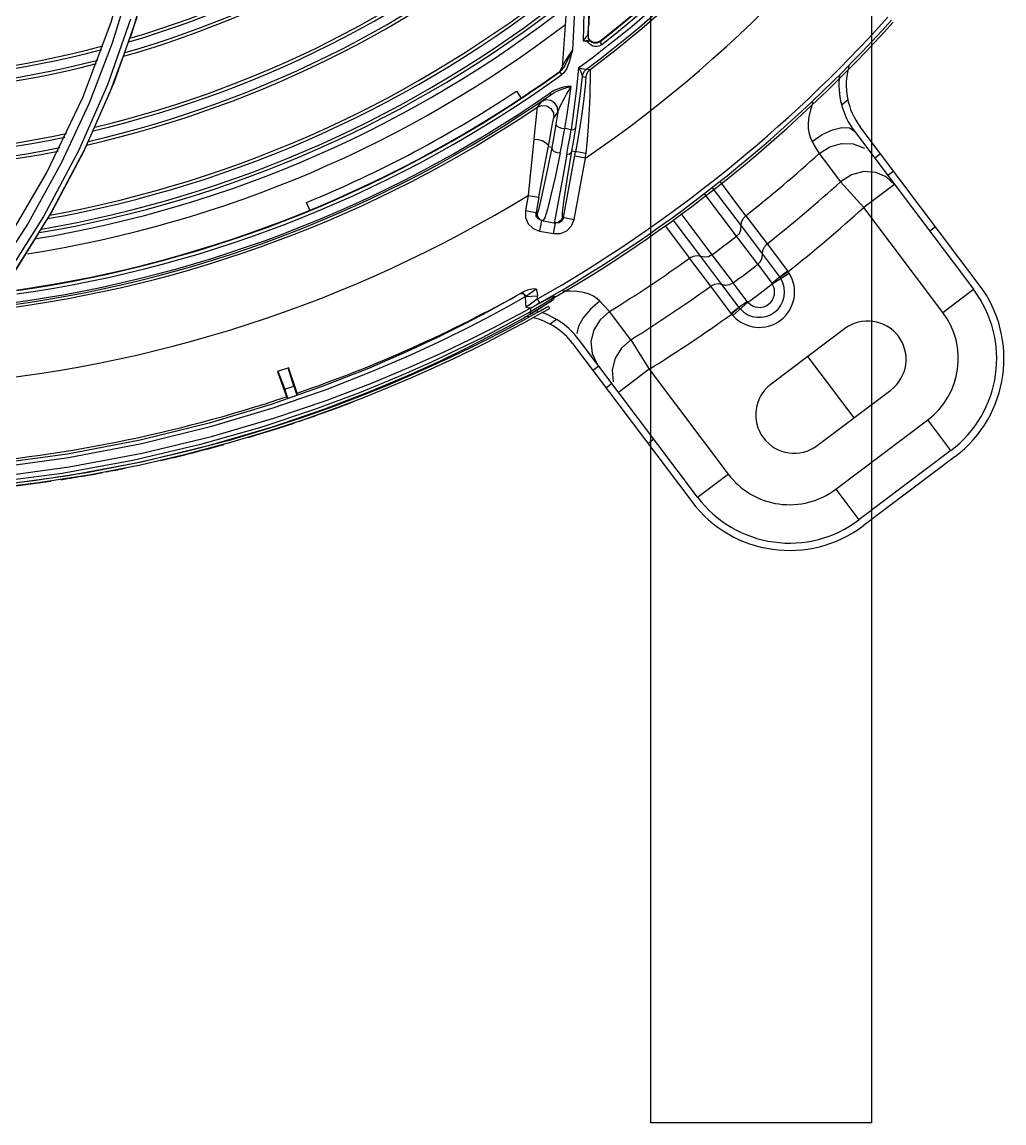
# Model space of a CAD drawing. Header units: metres. Extents: x -367 to 374, y -238 to 224.
# Drawn here: x 348.6785 to 348.8064, y 176.4945 to 176.6379 of the extents above; entities that cross this region are included whole.
import ezdxf
from ezdxf.enums import TextEntityAlignment as Align

# ---------------------------------------------------------------- set-up
doc = ezdxf.new("R2010")
doc.units = ezdxf.units.M
for name, color, linetype in [('ELE-ALIMENTADORES', 160, 'Continuous'), ('LA_BAU_BASES GERAIS_R00$0$ARQ-XREF-ATT', 8, 'Continuous'), ('LA_BAU_BASES GERAIS_R00$0$BASE', 253, 'Continuous'), ('LA_BAU_BASES GERAIS_R00$0$dutos', 31, 'Continuous')]:
    doc.layers.add(name, color=color, linetype=linetype)
doc.styles.add('LA_BAU_BASES GERAIS_R00$0$R60-125-RS', font='romans.shx', dxfattribs={"height": 0.19})
doc.styles.add('LA_BAU_BASES GERAIS_R00$0$R80-100-RS', font='romans.shx', dxfattribs={"height": 0.203})

# ---------------------------------------------------------------- blocks, each defined once
blk = doc.blocks.new('LA_BAU_BASES GERAIS_R00$0$A$C2E3D5B4E')
at = {"layer": 'LA_BAU_BASES GERAIS_R00$0$dutos', "color": 251}
for p, q in [((-17.98959167692874, -1.455469513867399), (-17.98959167692874, -0.8957732504447335)), ((-17.96084462448061, -0.8957732504447335), (-17.96084462448061, -1.455469513867399)), ((-17.99813144097743, -1.298634008033048), (-17.99840772769119, -1.314577610986078)), ((-17.99752338096698, -1.298369340973466), (-17.99778422834618, -1.313882641503994)), ((-18.05990574709313, -1.312137651901764), (-18.0570785676033, -1.301814976273988)), ((-17.99752299050465, -1.306679596555739), (-17.99768671840354, -1.312476510081694)), ((-18.00049264379811, -1.308510131752598), (-18.00116951890868, -1.318020154176963)), ((-18.05656090705395, -1.311513461313268), (-18.05956446749246, -1.32005543656868)), ((-18.06358368333269, -1.3219548071649), (-18.05990574709313, -1.312137651901764)), ((-18.05735225460626, -1.311766177628385), (-18.06037053527143, -1.320316881576389)), ((-18.05719751971446, -1.313508132950744), (-18.05746194152141, -1.314227746160384)), ((-17.99829540766041, -1.314423068538588), (-17.9984041418752, -1.314580334718073)), ((-17.99770860753199, -1.314230019059949), (-17.99776466530147, -1.313879516480654)), ((-18.05973982741477, -1.314857425106027), (-18.06274960592816, -1.322677575837758)), ((-17.99980974528034, -1.315734105730542), (-18.00011515722679, -1.316864024046652)), ((-17.9978273581637, -1.31469857795372), (-17.99779050451139, -1.314759376284826)), ((-17.99624393244892, -1.314615840985141), (-17.99664027747667, -1.314799180255875)), ((-17.99624978703514, -1.314691261142514), (-17.99624399467712, -1.314615888465767)), ((-17.99624977463202, -1.314691254108027), (-17.99597021161617, -1.315047975967161)), ((-17.99597400272808, -1.31504520335892), (-17.99616390900212, -1.315172998818696)), ((-18.00153915784676, -1.318655593733354), (-18.00135738997585, -1.318481640070502)), ((-18.00153182573399, -1.31858843578101), (-18.00153915784676, -1.318655593733354)), ((-18.00117910390873, -1.318961589682829), (-18.00144388139609, -1.318593826432959)), ((-18.00127942941333, -1.318451320282009), (-18.00144313099986, -1.318593285322265)), ((-18.00135738997585, -1.318481640070502), (-18.00123088675559, -1.318264181176062)), ((-18.00123088675559, -1.318264181176062), (-18.00116951171765, -1.318020083418276)), ((-18.00122364993069, -1.318196799756322), (-18.00117869801886, -1.318017776777367)), ((-18.00094833735238, -1.318754901394357), (-18.00118152835046, -1.318960232073721)), ((-18.00114368699678, -1.317928609030957), (-18.00116960138541, -1.318020170015814)), ((-18.00074075049463, -1.318481889474413), (-18.00094833735238, -1.318754901394357)), ((-17.99797429030707, -1.318240381011663), (-17.9979703533138, -1.31823909251051)), ((-17.997537413901, -1.318328664400894), (-17.99797034713765, -1.318239100940616)), ((-18.05956446749246, -1.32005543656868), (-18.06331675165438, -1.32862065711987)), ((-17.99852245533907, -1.319204320559663), (-17.99842945438388, -1.318833789791086)), ((-17.99852208719415, -1.319201899239204), (-17.99808771701487, -1.319290211505802)), ((-17.99809748848679, -1.319629654700009), (-17.99812677838895, -1.320006070863826)), ((-17.99799332466137, -1.318919777402414), (-17.99808771701487, -1.319290211505802)), ((-18.00709661011354, -1.321102939896434), (-18.00649442502288, -1.322017613206015)), ((-18.00344092551506, -1.322166949328391), (-18.00262544988868, -1.32158695896004)), ((-18.00276500507346, -1.321389360110686), (-18.00262698117922, -1.321588022858293)), ((-18.06829214470315, -1.331794063513087), (-18.06358368333269, -1.3219548071649)), ((-18.00388009528172, -1.32249156698316), (-18.00439572476887, -1.3232098600526)), ((-17.96476931278551, -1.322890951281522), (-17.9639436703186, -1.322268785057247)), ((-18.00223116994857, -1.324585131993615), (-18.00170822639575, -1.323855264456768)), ((-17.99961461054716, -1.323469131259742), (-17.99999449628137, -1.326144475063018)), ((-18.00277373669178, -1.327360490281251), (-18.00248916027908, -1.325844919059534)), ((-17.99999449628137, -1.326144475063018), (-18.000804025653, -1.325981200912054)), ((-17.94682314400575, -1.34634138316386), (-17.9623361865506, -1.325754880385546)), ((-17.96309489332009, -1.326326592038811), (-17.94758184361831, -1.346913104314524)), ((-18.06331675165438, -1.32862065711987), (-18.06784022791794, -1.337157322838436)), ((-18.00251780975225, -1.328463485594227), (-18.00296898329464, -1.328381041741238)), ((-18.00096212545373, -1.337571525454393), (-17.9994020300345, -1.329032826395803)), ((-17.9994020300345, -1.329032826395803), (-17.99987645590579, -1.328946133596389)), ((-17.99958516840229, -1.337823261371057), (-17.99812954047786, -1.329857345461448)), ((-17.99812954047786, -1.329857345461448), (-17.99950651906136, -1.329605727379828)), ((-17.99812954047786, -1.329857345461448), (-17.99806804765774, -1.329222081260639)), ((-17.96767240598433, -1.329240713846218), (-17.96489834426256, -1.332906220975644)), ((-17.95968900164075, -1.329267813413651), (-17.96044770124479, -1.329839534573409)), ((-17.95796792480053, -1.331551759522597), (-17.95872662440456, -1.332123480682355)), ((-18.07329210107116, -1.340364278217464), (-18.06829214470315, -1.331794063513087)), ((-17.97722477842876, -1.337338075435753), (-17.98053925425495, -1.33291530906007)), ((-17.96489835119348, -1.332906213890226), (-17.96186237316215, -1.336270357014826)), ((-17.95786920790704, -1.333261291180122), (-17.95896333318672, -1.332254561334764)), ((-17.97843541980785, -1.340008579555331), (-17.98257502608408, -1.334548391098167)), ((-17.98156109615934, -1.33373502354533), (-17.97782042023289, -1.338670896485553)), ((-17.95786921734361, -1.333261298282821), (-17.96186237315874, -1.336270357019828)), ((-18.03402860918482, -1.336629159395841), (-18.03444852969267, -1.335617763868129)), ((-18.0055752522253, -1.334684647964139), (-18.00593669566445, -1.3366626150966)), ((-18.005575253502, -1.334684639891009), (-18.00419827662188, -1.334936252233717)), ((-18.00419827707753, -1.334936254732554), (-18.00455969888083, -1.336914133585822)), ((-18.06869087280847, -1.337436868390057), (-18.07403468768689, -1.345898931588806)), ((-18.06784022791794, -1.337157322838436), (-18.07315204827694, -1.345608681278179)), ((-18.06761601682012, -1.336768733732868), (-18.06791277743366, -1.337248142880242)), ((-18.00593667480211, -1.336662515990326), (-18.0043802347235, -1.336946927434099)), ((-18.00452196980632, -1.337378298452393), (-18.00455969891993, -1.336914133579)), ((-18.00425701356824, -1.337761665208461), (-18.00452196980632, -1.337378298452393)), ((-17.98568804002571, -1.337045629284773), (-17.98165290269083, -1.342433127336051)), ((-17.97722474834745, -1.337338052120401), (-17.97446782490226, -1.340996225163224)), ((-17.95157499942491, -1.349922163060626), (-17.96186237316215, -1.336270357014826)), ((-18.07071922440412, -1.338307982133017), (-18.07571439012509, -1.346036717169852)), ((-18.00383558824387, -1.337961349372279), (-18.00425701356824, -1.337761665208461)), ((-18.00383558823364, -1.337961349373643), (-18.00408724464353, -1.339338537710489)), ((-18.00383558824387, -1.337961349372279), (-18.00200979432304, -1.338294980387843)), ((-18.00343173753947, -1.337619588199857), (-18.0036563290306, -1.337993677077691)), ((-18.00226145074134, -1.339672168723325), (-18.00200979433157, -1.338294980386479)), ((-18.00209624707202, -1.337859912146712), (-18.00217547519344, -1.338264705186418)), ((-18.00171933407751, -1.338229830029093), (-18.00217547519344, -1.338264705186418)), ((-18.00154498297888, -1.33825723954277), (-18.00200979432304, -1.338294980387843)), ((-18.00112849555478, -1.337541124309325), (-17.99958514686853, -1.337823143526009)), ((-17.98773984891989, -1.338655720581471), (-17.98455369704311, -1.342860810142781)), ((-17.98310821637369, -1.342655643646765), (-17.98670214065328, -1.337859133773406)), ((-17.97782020308114, -1.33867115288848), (-17.97506408713843, -1.342328642261862)), ((-17.95251754155845, -1.338784662379283), (-17.95327624116419, -1.339356383538586)), ((-18.06931203551449, -1.339508608358472), (-18.07236446031879, -1.344439722207142)), ((-18.00408713405398, -1.339338557918552), (-18.00226156263307, -1.339672148275611)), ((-17.97567941132991, -1.343666485540041), (-17.97843537438234, -1.340008916830072)), ((-17.97446780152404, -1.340996204642749), (-17.97179835167219, -1.34452338404725)), ((-17.98179713514344, -1.346519254662496), (-17.98455368694181, -1.342860799062407)), ((-17.98035198097762, -1.346313354608526), (-17.98310806325208, -1.342655909879056)), ((-17.98165272774304, -1.342433364748274), (-17.97889653025004, -1.346090680208988)), ((-17.97506401472901, -1.34232892015433), (-17.97283065656575, -1.345311247126745)), ((-17.97567941159514, -1.343666486269456), (-17.9738525998423, -1.346113218903781)), ((-17.97279661139328, -1.345358337822461), (-17.97173335897742, -1.344611034514571)), ((-17.97173335759703, -1.344611037678249), (-17.97179835167219, -1.34452338404725)), ((-17.9737871758565, -1.34621291122329), (-17.97158688859236, -1.344831367712402)), ((-18.00658731418503, -1.347477754799627), (-18.00626546254614, -1.347291253163519)), ((-18.00626546254614, -1.347291253163519), (-18.00612652181621, -1.34721115570045)), ((-17.97914249279415, -1.35005749731971), (-17.98179716897835, -1.346519278866879)), ((-17.97810073617813, -1.349282483551804), (-17.98035173179642, -1.346313505974365)), ((-17.97704794508365, -1.348521083891853), (-17.97889635933632, -1.346090630217248)), ((-17.95157499942491, -1.349922163060626), (-17.94758184361149, -1.346913104323164)), ((-18.00595050800086, -1.347894051994615), (-18.00786406613702, -1.348970292700585)), ((-18.00604416262456, -1.347686208683342), (-18.00595050800086, -1.347894051994615)), ((-18.00595053383392, -1.34789396926152), (-18.0058931128317, -1.34785271231857)), ((-18.00595053383392, -1.34789396926152), (-18.0058794110389, -1.349248339159828)), ((-18.0058931128317, -1.34785271231857), (-18.00437738369794, -1.347773091058741)), ((-18.00494517860977, -1.348600030865498), (-18.00546744143185, -1.348966829661265)), ((-18.00344107649983, -1.348765750207974), (-18.00527305160574, -1.349852655610164)), ((-18.00502868632361, -1.349239825223492), (-18.00335018445287, -1.348354682102752)), ((-18.00435620271583, -1.348176434088316), (-18.00494517860977, -1.348600030865498)), ((-18.00435632612675, -1.348176360920831), (-18.004377384196, -1.347773081572711)), ((-18.00406000850865, -1.348698123340171), (-18.00435626035062, -1.348176336197582)), ((-18.00264555178285, -1.348488016290673), (-18.00364944269961, -1.349157823125267)), ((-18.00242078944768, -1.348097170668268), (-18.00344107649983, -1.348765750207974)), ((-18.00335018445287, -1.348354682102752), (-18.00239285343184, -1.347871431599913)), ((-18.00302564237631, -1.348741471564324), (-18.00272734977864, -1.348544828768979)), ((-18.00272734977864, -1.348544828768979), (-18.00230377716707, -1.348246555838784)), ((-18.00213790326438, -1.347900995651059), (-18.00242078944768, -1.348097170668268)), ((-18.00239285343184, -1.347871431599913), (-18.00214392717658, -1.347786285914651)), ((-18.00230284701536, -1.348245884498908), (-18.00217975211172, -1.348100986770248)), ((-18.00217975211172, -1.348100986770248), (-18.00213796260596, -1.347900991623817)), ((-18.00214259698646, -1.347811614489899), (-18.00213681335276, -1.34792175046249)), ((-17.99571434210225, -1.349019335254241), (-17.99622987055557, -1.348472993431358)), ((-17.97697008919988, -1.348611515111941), (-17.97890453581078, -1.350345828471006)), ((-18.00773369527633, -1.350690075681257), (-18.00582406065428, -1.34966488105664)), ((-18.00527304864261, -1.349852711992014), (-18.00695586858001, -1.350781270237974)), ((-18.00546744143185, -1.348966829661265), (-18.0058794110389, -1.349248339159828)), ((-18.00563631483385, -1.350352957254643), (-18.00587289717407, -1.350487202639385)), ((-18.00540206013284, -1.350218605314865), (-18.00563631483385, -1.350352957254643)), ((-18.00364944269961, -1.349157823125267), (-18.00540218393814, -1.35021838700203)), ((-18.00532515524083, -1.350172083249333), (-18.00391995015207, -1.349328945982222)), ((-18.00452499102653, -1.350038835598014), (-18.00530700299805, -1.350472540746239)), ((-18.00529772974744, -1.34938271722848), (-18.00502868632361, -1.349239825223492)), ((-18.00529772974744, -1.34938271722848), (-18.00527305160574, -1.349852655610164)), ((-18.00515098703579, -1.350058282982161), (-18.00386645622882, -1.349295759490076)), ((-18.00471759228731, -1.349067928307875), (-18.00502684440744, -1.349239317040144)), ((-18.00408271266701, -1.349425328218956), (-18.00484879778571, -1.349879513214717)), ((-18.00386645622882, -1.349295759490076), (-18.00372677428254, -1.34920367725789)), ((-18.00294722242199, -1.349152958834281), (-18.00318180670183, -1.349284092910864)), ((-18.00294722242199, -1.349152958834281), (-18.0027980800628, -1.349413257670847)), ((-18.00285533759904, -1.349444546369511), (-18.0027980800628, -1.349413257670847)), ((-17.99497040235508, -1.349811160248635), (-17.99571434210225, -1.349019335254241)), ((-17.99221145188005, -1.353488123969498), (-17.99497039864229, -1.349811146184663)), ((-17.97914249279415, -1.35005749731971), (-17.97907612276174, -1.350144206399989)), ((-18.0080807835991, -1.351703115604494), (-18.0061048686872, -1.350617477187086)), ((-18.00530700299805, -1.350472540746239), (-18.00630952799429, -1.351021706370545)), ((-18.00613536646006, -1.351268476838584), (-18.00513762165758, -1.350721717253407)), ((-18.00587289717407, -1.350487202639385), (-18.00611667619569, -1.350624467122259)), ((-18.00187431296035, -1.35085157444172), (-18.00269995542567, -1.351473740667359)), ((-17.96437012828369, -1.352051211176956), (-17.97395370223933, -1.359272952145773)), ((-17.99979198734536, -1.353979852329928), (-17.98427894555186, -1.374566354111437)), ((-17.98352024594271, -1.373994632955316), (-17.99903329564108, -1.353408120686424)), ((-17.99221145716353, -1.353488115491643), (-17.98981446329867, -1.357333767689568)), ((-17.96314379778698, -1.363648393291612), (-17.96916191526145, -1.355662081661364)), ((-18.03819342445388, -1.357596035133781), (-18.03682471577963, -1.357124577998718)), ((-18.03610131200219, -1.359519538866778), (-18.03682471580851, -1.357124577905495)), ((-18.03565584317494, -1.360437677443031), (-18.03679996263088, -1.357116051678247)), ((-17.99638610357772, -1.356921063205561), (-17.99714480318175, -1.357492784364865)), ((-17.98981446386142, -1.35733376817933), (-17.99380761967484, -1.360342826916337)), ((-17.98981446386483, -1.357333768172509), (-17.97952709012759, -1.370985574217855)), ((-18.03821817760263, -1.357604561454707), (-18.03707605884028, -1.360920298432291)), ((-18.03819342445388, -1.357596035133781), (-18.03728847994648, -1.359928463578115)), ((-18.03728847994648, -1.359928463578115), (-18.03610131200219, -1.359519538866778)), ((-18.03688064053836, -1.361112480735471), (-18.03728847994648, -1.359928463578115)), ((-18.03610131200219, -1.359519538866778), (-18.03569178823489, -1.360708474769297)), ((-17.99466502673749, -1.359205009314508), (-17.99542372634153, -1.359776730473811)), ((-17.96793558476475, -1.36725926377602), (-17.95835201080911, -1.360037522807204)), ((-18.03688064053836, -1.361112480735471), (-18.03707605884028, -1.360920298432291)), ((-18.03569178823489, -1.360708474769297), (-18.03565584317494, -1.360437677443031)), ((-18.02729065469191, -1.360796533805285), (-18.03099921682758, -1.362204008635388)), ((-18.03099921682758, -1.362204008635388), (-18.03506745357208, -1.363644561618173)), ((-18.03487178557214, -1.363894767434147), (-18.0308069328139, -1.362452951909006)), ((-18.03506745357208, -1.363644561618173), (-18.03954373929105, -1.365107609427184)), ((-18.03933637465957, -1.365357035349177), (-18.03487178557214, -1.363894767434147)), ((-18.03738167016672, -1.364772482259639), (-18.03677170361493, -1.364570634978634)), ((-17.96552266102606, -1.372953768373634), (-17.95354319358069, -1.363926592163523)), ((-17.95053413484504, -1.367919747978874), (-17.95354319358069, -1.363926592163523)), ((-18.03954373929105, -1.365107609427184), (-18.04451339363686, -1.366585861991268)), ((-18.04428834373971, -1.366833999088783), (-18.03933637465957, -1.365357035349177)), ((-18.03765498259884, -1.364850442710292), (-18.03738443558075, -1.364763769980698)), ((-18.04451339363686, -1.366585861991268), (-18.05006207113786, -1.368059238771082)), ((-18.04982390760733, -1.368309018695697), (-18.04428834373971, -1.366833999088783)), ((-17.9892146434953, -1.366437912170738), (-17.98997334310104, -1.367009633330497)), ((-18.05006207113786, -1.368059238771082), (-18.05622640122112, -1.369482300960669)), ((-18.0560906585597, -1.369760108771686), (-18.04982390760733, -1.368309018695697)), ((-17.95053413484845, -1.367919747980238), (-17.9625136022803, -1.376946924182164)), ((-17.94996241368392, -1.368678447582795), (-17.96194188479114, -1.377705626553677)), ((-18.05622640122112, -1.369482300960669), (-18.06283801674681, -1.370764264429624)), ((-18.06281808997892, -1.371065332937349), (-18.0560906585597, -1.369760108771686)), ((-18.06969531368406, -1.371832198497657), (-18.07666926547552, -1.372649733899095)), ((-18.06283801674681, -1.370764264429624), (-18.06969531368406, -1.371832198497657)), ((-18.06966727570955, -1.3721311515298), (-18.06281808997892, -1.371065332937349)), ((-17.98352024594271, -1.373994632955316), (-17.9795270901293, -1.370985574217855)), ((-18.07661688356211, -1.372946034442691), (-18.06966727570955, -1.3721311515298)), ((-17.96552266102606, -1.372953768373634), (-17.96251360228882, -1.376946924188985)), ((-17.96084462448061, -1.455469513867399), (-17.98959167692874, -1.455469513867399))]:
    blk.add_line(p, q, dxfattribs=at)
for points in [[(-18.00887404238301, -1.256817154717453), (-18.00599803225532, -1.264108914347332), (-18.00358340344474, -1.271812070155363), (-18.00167163507581, -1.27990556839876), (-18.00030225592184, -1.288357659886685), (-17.99951015204363, -1.297148484727757), (-17.99933156878581, -1.30627635720856), (-17.99980974528034, -1.315734105730542)], [(-18.05556678584969, -1.299386187402604), (-18.05735298168884, -1.307082704075299), (-18.05973982741477, -1.314857425106027)], [(-18.05451520801148, -1.303825725580907), (-18.05494788916326, -1.305801299303027), (-18.05719751971446, -1.313508132950744)], [(-17.9977810702087, -1.313845451654458), (-17.99774883243595, -1.313399540258786), (-17.9977173287582, -1.312943094349691), (-17.99768669517823, -1.312476511263128)], [(-17.99840397490391, -1.314580359757372), (-17.99822416069969, -1.31454741668739), (-17.99805800065292, -1.31452209897833), (-17.9979030963741, -1.314506767566115), (-17.99776870766698, -1.31446555801557), (-17.99767669068513, -1.314447834414921), (-17.9976289966304, -1.314476922888559)], [(-17.99778422834618, -1.313882641503994), (-17.99778533035328, -1.313857795423417), (-17.99779733536661, -1.313844103315375), (-17.9978263822959, -1.313852890003261), (-17.99787632945208, -1.313892697207564), (-17.99794107957337, -1.313959662518926), (-17.99801498925001, -1.314047206955991), (-17.99809928456614, -1.314154865134412), (-17.99819366446548, -1.314281141001345), (-17.99829540766041, -1.314423068538588)], [(-17.9976289966304, -1.314476922888559), (-17.99762120200114, -1.314560916390462), (-17.99767735191176, -1.314662441149892), (-17.9977867442866, -1.314762120299463)], [(-17.99778383276339, -1.313882582036683), (-17.99777640473201, -1.314090461766853), (-17.99772389966449, -1.314291754064186), (-17.99762882361381, -1.314476808317693)], [(-17.99664027747667, -1.314799180255875), (-17.99707397721534, -1.314786550099768), (-17.99745611705066, -1.314582969496485), (-17.99770860753199, -1.314230019059949)], [(-17.99624978703514, -1.314691261142514), (-17.996413310143, -1.314794593118393), (-17.99660124227205, -1.314864843088515), (-17.99681039174266, -1.314894882352007), (-17.99703407249274, -1.314875738004673), (-17.99725812782719, -1.314799537850547), (-17.99746253388162, -1.314664861278914), (-17.99762882361381, -1.314476808317693)], [(-17.99980638687043, -1.31573641937365), (-18.00004774225772, -1.316207951177319), (-18.00025004960207, -1.316620330674311), (-18.00042525312529, -1.316982942121001)], [(-17.99980643856713, -1.315736443374306), (-18.00008702538719, -1.316138483380826), (-18.00034276282531, -1.316525517338221)], [(-17.99840772769119, -1.314577610986078), (-17.99833108653922, -1.314582632078952), (-17.99824555544535, -1.314585769219491), (-17.99815305657569, -1.3145943688898), (-17.99805319143184, -1.314610198487742), (-17.99795895655541, -1.314633366913938), (-17.99787836392272, -1.31466315721508), (-17.9978273581637, -1.31469857795372)], [(-17.99616390900212, -1.315172998818696), (-17.99638526669105, -1.315263028291781), (-17.99662905113553, -1.315310586153544), (-17.99688631953779, -1.315308426551553), (-17.99714531768063, -1.315251430035175), (-17.99739152368886, -1.315138203924732), (-17.9976101392366, -1.314971957706973), (-17.99779050451139, -1.314759376284826)], [(-18.05831685657608, -1.316554362748946), (-18.06004700984204, -1.321262904569892), (-18.06206324124491, -1.325778807398535)], [(-18.00034276282531, -1.316525517338221), (-18.00074338053673, -1.317165315220507), (-18.00088881498982, -1.317412135246911), (-18.00100095669166, -1.31762212314942), (-18.00108569760096, -1.317794227596266), (-18.00114368699678, -1.317928609030957)], [(-18.00011515722679, -1.316864024046652), (-18.00025525066087, -1.317340947160289), (-18.00040030868684, -1.317768603919546), (-18.00055953129572, -1.318150417939876), (-18.00074075049463, -1.318481889474413)], [(-18.00042525312529, -1.316982942121001), (-18.00058142869807, -1.317304259758373), (-18.00072470205328, -1.317590848222324)], [(-18.00153915777025, -1.318655593843857), (-18.0015269479369, -1.318649198941046), (-18.00149368931454, -1.318627535695839), (-18.00144315251487, -1.318593301659519)], [(-18.00153182573399, -1.31858843578101), (-18.00135008738164, -1.31841435614723), (-18.00122364993069, -1.318196799756322)], [(-18.00072470205328, -1.317590848222324), (-18.00086050858511, -1.317847374274322), (-18.00099402550643, -1.318075949117599), (-18.00113136638015, -1.318277478989955), (-18.00127942941333, -1.318451320282009)], [(-17.99900631186483, -1.318096172904632), (-17.99928532524814, -1.320786010174459), (-17.99961461054716, -1.323469131259742)], [(-17.99900340705665, -1.318097910572476), (-17.99873824454164, -1.318592020070525), (-17.99857265945047, -1.318958130058661), (-17.99852246047476, -1.319204319580592)], [(-17.99900336086273, -1.318097969424059), (-17.99866111257847, -1.318179916951237), (-17.99838069464067, -1.318228772587361), (-17.998170810803, -1.318250496481767), (-17.99803600949792, -1.318252113237747), (-17.99797415538217, -1.318240279977715)], [(-17.99842945438388, -1.318833789791086), (-17.99824227153078, -1.318505691335929), (-17.99797435255732, -1.318240399949616)], [(-17.99842933988782, -1.318835894658775), (-17.99824071954799, -1.318506077553309), (-17.99797034713765, -1.318239100940616)], [(-17.997537413901, -1.318328664400894), (-17.99780437734364, -1.31859169686976), (-17.99799332466137, -1.318919777402414)], [(-17.9975374188225, -1.318328657862537), (-17.99752427299973, -1.318454261490103), (-17.99751603252923, -1.31873797538691), (-17.9975126324797, -1.319186846431592)], [(-17.999382684995, -1.325885435295902), (-17.99905905076616, -1.323645610577103), (-17.99877250257157, -1.321418323456498), (-17.99852231916975, -1.319204335569054)], [(-17.99812677838895, -1.320006070863826), (-17.99817561413875, -1.320533198969486), (-17.99824691034814, -1.32121875509273), (-17.99834519926571, -1.32207810852077), (-17.99847638818233, -1.323128417128999), (-17.99864521463905, -1.324368875211974), (-17.99885536563534, -1.325786770965976)], [(-17.99808768149012, -1.31929021553168), (-17.99808514707593, -1.31939442635138), (-17.99809748848679, -1.319629654700009)], [(-17.9975126324797, -1.319186846431592), (-17.99751727581747, -1.319807801481772), (-17.99753242498753, -1.320607392073441), (-17.99756104880953, -1.321594716170864), (-17.99760839378973, -1.322778414846823), (-17.99767864125965, -1.324156189944176), (-17.99777695486091, -1.325712108565938), (-17.99790633850637, -1.327414014931662), (-17.99806804765774, -1.329222081260639)], [(-18.06037053527143, -1.320316881576389), (-18.06414199156188, -1.328890177838446), (-18.06869087280847, -1.337436868390057)], [(-17.9999974896557, -1.320529880691254), (-18.00045395151062, -1.320531019268572), (-18.0009769694941, -1.320607358869154), (-18.00156199853484, -1.320773131340218), (-18.00217835548608, -1.321038341381779), (-18.00276655994287, -1.321388719040613)], [(-18.00262527438849, -1.321586870546696), (-18.00222125107371, -1.321329858258366), (-18.00174371845401, -1.321079432949489), (-18.00117689828289, -1.320842753256045), (-18.00056314132473, -1.32065125294838), (-17.99999521211691, -1.320531005748478)], [(-18.00170817981257, -1.323855412342425), (-18.00166740097518, -1.323704951628486), (-18.00159397897494, -1.323507941248124), (-18.00149383303346, -1.323273399109155), (-18.00136912813991, -1.323004130688048), (-18.00121807444043, -1.32269672791989), (-18.00103652728103, -1.322344090587819), (-18.00082174062925, -1.321943118902425), (-18.00057486255173, -1.321500368003569), (-18.00029795402384, -1.321024501515865), (-17.99999533685548, -1.320530927341395)], [(-18.000804025653, -1.325981200912054), (-18.00051154978962, -1.324167911902066), (-18.00024273689814, -1.322350691891359), (-17.9999974896557, -1.320529880691254)], [(-18.06274960592816, -1.322677575837758), (-18.06640303139523, -1.330507301859313), (-18.07071922440412, -1.338307982133017)], [(-18.00439572476887, -1.3232098600526), (-18.00379667900188, -1.322984238380911), (-18.00315751428116, -1.323049769256784), (-18.00261510930397, -1.323393208027653), (-18.00228216275707, -1.323944348018074), (-18.00223116994857, -1.324585131993615)], [(-18.00388057863495, -1.322491704874381), (-18.00382595166445, -1.322446750419374), (-18.0036817313005, -1.322340221704678), (-18.00344092551506, -1.322166949328391)], [(-18.00170822639575, -1.323855264456768), (-18.0017626762035, -1.323214183849984), (-18.00209775556732, -1.322665538315675), (-18.00263979520969, -1.322325306618211), (-18.00327949377333, -1.322262084472356), (-18.00388009528172, -1.32249156698316)], [(-17.96848283419706, -1.322546691812647), (-17.96850013273001, -1.322589046608016), (-17.96881350636204, -1.323571096612966), (-17.96901339466046, -1.324476738119927), (-17.96910521647317, -1.325302481578262), (-17.96909530362984, -1.326040241969793), (-17.96899733558564, -1.326679736211361), (-17.96882899327272, -1.327217801892573), (-17.96861157079547, -1.327661111753685)], [(-18.00439588349695, -1.323209800541179), (-18.00444637382566, -1.323557708152464), (-18.00453681015608, -1.324417714689559), (-18.00465731250415, -1.325638117102869), (-18.0048346941677, -1.327377176489051)], [(-18.00170841089061, -1.323855335751148), (-18.00179229927494, -1.324382052725639), (-18.00187833525922, -1.324909454130363), (-18.00196652864565, -1.325437528455666)], [(-18.00196652864565, -1.325437528455666), (-18.00214782860598, -1.326482686634051), (-18.00233208911891, -1.327492627349045), (-18.00251782026498, -1.328463510954577)], [(-18.00248916027908, -1.325844919059534), (-18.00239064643245, -1.325325663327192), (-18.00231649664056, -1.324949536144857), (-18.00226417809597, -1.324706540465456), (-18.00223134912926, -1.324585202133392)], [(-18.00196650080318, -1.325437570035945), (-18.00188184247099, -1.325632478068371), (-18.00160296041872, -1.325815728746136), (-18.00122014911256, -1.325937375421006), (-18.00080299221497, -1.325981363069047)], [(-18.00141261198394, -1.329164553162343), (-18.00120543992387, -1.328137987967864), (-18.00100190988837, -1.327075464463803), (-18.00080296220676, -1.32598134000699)], [(-17.99999331686865, -1.326144794794061), (-17.99969501961812, -1.326109429022551), (-17.99948031973724, -1.326019376470128), (-17.99938284139409, -1.325885409558111)], [(-17.99987658635973, -1.328946109723518), (-17.99971219334111, -1.327963681676181), (-17.99954708178575, -1.326942159264661), (-17.999382684995, -1.325885435295902)], [(-17.99885536563534, -1.325786770965976), (-17.99910797798736, -1.327353284502976), (-17.99940216048333, -1.329032802522931)], [(-17.96861156220541, -1.32766115468047), (-17.96728409894126, -1.326769453272561), (-17.96593954723414, -1.326144385842497), (-17.96471423367188, -1.325848005137857), (-17.96373228784387, -1.32591032146064), (-17.96309483988944, -1.326326689387031)], [(-18.0048346941677, -1.327377176489051), (-18.00506198359869, -1.32956722356829), (-18.00531619175069, -1.332077587633364), (-18.00557526186424, -1.33468464044671)], [(-18.00483473628162, -1.327377105550283), (-18.00428832810678, -1.327407423185548), (-18.00375332177316, -1.327552818076299), (-18.00331320167606, -1.327789617983115), (-18.00303676402007, -1.328080823710195), (-18.00296898179352, -1.328381033851372)], [(-18.00419827707753, -1.334936254732554), (-18.00375561760222, -1.332534926217875), (-18.00333236076051, -1.330279565432818), (-18.00277373669178, -1.327360490281251)], [(-18.00053862672712, -1.329324261477439), (-18.00035508485132, -1.328297335153991), (-18.00017300355307, -1.327235978144643), (-17.99999331686865, -1.326144794794061)], [(-18.06310933211819, -1.328121814616395), (-18.06351417544727, -1.329028572213417), (-18.06761601682012, -1.336768733732868)], [(-18.00251780975225, -1.328463485594227), (-18.0030708061937, -1.331250073760373), (-18.0035675115912, -1.333660183512791), (-18.00396034965695, -1.335455305903167), (-18.00423388738716, -1.336564885457108), (-18.0043802347235, -1.336946927434099)], [(-18.00251766009865, -1.328463629591795), (-18.00245238711454, -1.328723602465004), (-18.00219384104344, -1.328962075873449), (-18.00182528292214, -1.329115203833396), (-18.0014128800351, -1.329164309936175)], [(-17.96861157079547, -1.327661111753685), (-17.96822886902817, -1.328306647342913), (-17.96767239910275, -1.329240639391344)], [(-17.96767240598433, -1.329240713846218), (-17.96629439834032, -1.328355595798428), (-17.96479286279305, -1.32793294476204), (-17.96323673822417, -1.327984934880703), (-17.96178778863691, -1.328546877451743)], [(-18.0014128800351, -1.329164309936175), (-18.00204130109137, -1.332124322357856), (-18.00261480929817, -1.33464546072463), (-18.00308266049944, -1.336493574865642), (-18.00343173753947, -1.337619588199857)], [(-18.00053858830393, -1.329324266052197), (-18.00107751418716, -1.332286049620677), (-18.00154145084866, -1.334834474571096), (-18.00188336108124, -1.336706613685863), (-18.00209624707202, -1.337859912146712)], [(-18.00112849555478, -1.337541124309325), (-18.00110913493472, -1.336900253517058), (-18.00088109316948, -1.335179811216847), (-18.00044418229959, -1.332365536300756), (-17.99987645590579, -1.328946133596389)], [(-18.00053866081703, -1.329324148174862), (-18.00021498220656, -1.329265066528194), (-17.99998647206155, -1.329132858101445), (-17.99987645472606, -1.328946132840144)], [(-17.99806804822902, -1.32922208169947), (-17.99856781709991, -1.329135630907047), (-17.99898872523102, -1.329070289928211), (-17.99928615102385, -1.329033273401535), (-17.99940204580366, -1.329032821496355)], [(-17.95896333318672, -1.332254561334764), (-17.96031578888869, -1.331690191635687), (-17.96186258803255, -1.331587024834505), (-17.96345525081028, -1.33199572352504), (-17.96489834426256, -1.332906220975644)], [(-18.00593669566445, -1.3366626150966), (-18.00592101290977, -1.337567084772843), (-18.00556614368679, -1.338383518442413), (-18.00492786655684, -1.339004081417158), (-18.00408713405398, -1.339338557918552)], [(-18.00424156461509, -1.337611232565166), (-18.0043753693227, -1.337295203013753), (-18.0043802347235, -1.336946927434099)], [(-17.97782021883506, -1.338670993339463), (-17.97778093345983, -1.338180977883155), (-17.977574178807, -1.337718577557723), (-17.97722474834745, -1.337338052120401)], [(-18.00365681332573, -1.337994017274639), (-18.0039909455719, -1.337859698005275), (-18.00424156461509, -1.337611232565166)], [(-18.00226156263307, -1.339672148275611), (-18.00135687039574, -1.339656617056505), (-18.00054037519135, -1.339301887834779), (-17.99991970208941, -1.338663716903), (-17.99958516840229, -1.337823261371057)], [(-18.00112849555478, -1.337541124309325), (-18.00133490198994, -1.337970172060693), (-18.00171933407751, -1.338229830029093)], [(-18.0009621254078, -1.337571525461215), (-18.00116157106436, -1.337992351537366), (-18.00154498297888, -1.33825723954277)], [(-17.97843537438234, -1.340008916830072), (-17.97807899873976, -1.339632672326559), (-17.97786436415902, -1.339169890137043), (-17.97782020308114, -1.33867115288848)], [(-17.97506407536935, -1.342328910540516), (-17.97502432601573, -1.341839312855598), (-17.97481737436124, -1.341376751884297), (-17.97446782490226, -1.340996225163224)], [(-17.98310834610334, -1.34265578450794), (-17.9835897931506, -1.342558841055222), (-17.98409143348192, -1.342629979940455), (-17.98455368694181, -1.342860799062407)], [(-17.98165272774304, -1.342433364748274), (-17.98211248953157, -1.34267212645608), (-17.98261659328716, -1.342750885718658), (-17.98310806325208, -1.342655909879056)], [(-17.97567941132991, -1.343666485540041), (-17.97532312145017, -1.343290461076492), (-17.97510838527796, -1.342827792395553), (-17.97506408713843, -1.342328642261862)], [(-17.97281387059184, -1.345334639407326), (-17.9725674611185, -1.345104303429878), (-17.97220913860917, -1.344831196373605), (-17.9717981841942, -1.344523603979894)], [(-17.97158688467221, -1.34483136612306), (-17.97163442999306, -1.344757078412556), (-17.97168326018721, -1.34468362883689), (-17.97173335705986, -1.34461103724442)], [(-17.97385266394383, -1.346113129518187), (-17.97344446300212, -1.345801716841095), (-17.97308992275282, -1.345523529311492), (-17.97283081392368, -1.345311355207002)], [(-17.97283081392368, -1.345311355207002), (-17.97277706176499, -1.345386013620725), (-17.97272951135437, -1.345456139685837), (-17.97268703629845, -1.345522114371477)], [(-18.00658731418503, -1.347477754799627), (-18.00847365192817, -1.348556502255349), (-18.01083826666434, -1.349857115304701), (-18.01373745537364, -1.351381162369023), (-18.01723350821101, -1.353123169906837), (-18.02140753903132, -1.355074089538618), (-18.02635576447346, -1.357214850566095), (-18.03218704124015, -1.359510174462855), (-18.03906297968092, -1.361915906354795), (-18.0471088430445, -1.364337189850801), (-18.05609712886212, -1.366562275702734), (-18.06556685315741, -1.368380336809594), (-18.07528175524192, -1.369702219527596), (-18.08514449065024, -1.370494288083307)], [(-18.00658778079162, -1.347478734305412), (-18.00639947258549, -1.347445819878601), (-18.00619978945554, -1.34752683432788), (-18.00604416262456, -1.347686208683342)], [(-18.00651517249366, -1.347435790867792), (-18.00634997291786, -1.347405694896395), (-18.00616770370777, -1.34747224349411), (-18.00600019459262, -1.347631372421517), (-18.0058930602645, -1.347852674769172)], [(-18.00451818440467, -1.346865800319563), (-18.00511263914939, -1.346921096727499), (-18.00565691841064, -1.347024955287623), (-18.00612664840935, -1.347211221733403)], [(-18.00589311032593, -1.347852712187603), (-18.00545765810068, -1.347513408527163), (-18.00499662664527, -1.347187488327279), (-18.00451818440467, -1.346865800319563)], [(-18.00451818440467, -1.346865800319563), (-18.00445016874392, -1.347179357290486), (-18.00440321505903, -1.347481276160295), (-18.004377384196, -1.347773081572711)], [(-17.99622987055557, -1.348472993431358), (-17.99659507258241, -1.348142602307405), (-17.9970647416875, -1.347832896835541), (-17.99765170838953, -1.347562334304882), (-17.99835831878784, -1.347348984713051), (-17.99917785282764, -1.347209276576621), (-18.00010422138007, -1.34715154195527), (-18.00109235063883, -1.347180742631451)], [(-17.98035183460502, -1.34631341149742), (-17.98083303227725, -1.346217065558619), (-17.9813347544648, -1.346288504929532), (-17.98179713514344, -1.346519254662496)], [(-17.97889653025004, -1.346090680208988), (-17.97935601003553, -1.346329466122995), (-17.97985994719545, -1.34640835885665), (-17.98035198097762, -1.346313354608526)], [(-17.9738525998423, -1.346113218903781), (-17.97382919048687, -1.346146066985227), (-17.97380735970376, -1.346179292014028), (-17.97378717581569, -1.346212911287864)], [(-18.00406003834689, -1.348698140282238), (-18.00439616795472, -1.348888050538051), (-18.00471759228731, -1.349067928307875)], [(-17.99622988938631, -1.348472963975553), (-17.99745290004591, -1.349503063467807), (-17.99842435685957, -1.35062314812302), (-17.99904700688933, -1.35171928156268), (-17.99925776768077, -1.352680419610977)], [(-17.97704793914045, -1.348521091946338), (-17.9774562332467, -1.348824969151053), (-17.97782132502573, -1.349089097177682), (-17.97810073617813, -1.349282483551804)], [(-17.97697014621076, -1.348611451520526), (-17.97699756151269, -1.348582080641052), (-17.97702345535356, -1.348551919025965), (-17.97704794508365, -1.348521083891853)], [(-18.00786406613702, -1.348970292700585), (-18.01025580186251, -1.350268581369335), (-18.0131834202175, -1.351791908632265), (-18.01671197577969, -1.353536397134746), (-18.02092029570406, -1.355491724347473), (-18.02590424185166, -1.357638504113936), (-18.03178427255261, -1.359945577656788), (-18.03871839652402, -1.362365781502092), (-18.04682257701097, -1.364800150032522), (-18.05587781924055, -1.367038704477807), (-18.06544165030778, -1.368871995481811), (-18.0752237119649, -1.370200202680451), (-18.08511827220116, -1.370993558105681)], [(-18.0058794110389, -1.349248339159828), (-18.00556192151328, -1.349320607637935), (-18.0052740917331, -1.34931978210733), (-18.00502455646983, -1.349239608350388)], [(-18.00529537671036, -1.349382534356835), (-18.0056566039259, -1.349573146013142), (-18.00582253433959, -1.3496648009056)], [(-18.00540218393814, -1.35021838700203), (-18.00531613373334, -1.350139474693322), (-18.00526651789528, -1.350009654241774), (-18.00527330336581, -1.349852727444784)], [(-18.00513762165758, -1.350721717253407), (-18.00435982665761, -1.350290223310537), (-18.00376622307431, -1.349957933257599), (-18.00285533759904, -1.349444546369511)], [(-18.00318180670183, -1.349284092910864), (-18.00392596469044, -1.349703577585558), (-18.00452499102653, -1.350038835598014)], [(-17.99497039864229, -1.349811146184663), (-17.9962010217738, -1.350891868281622), (-17.99702118255254, -1.352218784324293), (-17.99740010451796, -1.353728973563818), (-17.99725928896851, -1.355276649668383), (-17.99657463617928, -1.356670892072714)], [(-17.9781003599004, -1.349283099190131), (-17.97837172543007, -1.349479048919136), (-17.9787336529738, -1.349747866959831), (-17.97914267327189, -1.350057268024727)], [(-17.97810318656855, -1.349285073977342), (-17.97835148952731, -1.349505922566721), (-17.97869314246634, -1.349805633024687), (-17.97907612276003, -1.350144206399989)], [(-17.97907612191011, -1.350144205801541), (-17.97902008887377, -1.350212419805018), (-17.97896287513265, -1.35027964677073), (-17.97890448806481, -1.350345877612824)], [(-17.9779374215027, -1.349478540473854), (-17.9779931596604, -1.349414872877958), (-17.9780474886004, -1.349349615498056), (-17.97810058153163, -1.349282364653106)], [(-18.08505775178605, -1.372146030061401), (-18.07519117605784, -1.37136364574252), (-18.06537598983618, -1.370049403510336), (-18.05583556664874, -1.368254969266388), (-18.0468244543448, -1.366077112926348), (-18.03871947853406, -1.363702963740877), (-18.03174874381023, -1.361334139824237), (-18.02584296349903, -1.359081865049745), (-18.02083605515986, -1.356989886975668), (-18.01661522062443, -1.355092454441717), (-18.01307662226316, -1.353403209295891), (-18.01013575283901, -1.351932582016332), (-18.00773369527633, -1.350690075681257)], [(-18.00695586858001, -1.350781270237974), (-18.00904606399286, -1.351900837540313), (-18.01159080183504, -1.3532190677617), (-18.01464289892863, -1.354734215553151), (-18.01826432787027, -1.356441411962066), (-18.02253312258711, -1.358331845379041), (-18.02754373567529, -1.360388350395795), (-18.03340404237133, -1.362578744528207), (-18.04024611525392, -1.364853289064001), (-18.04824673842973, -1.367141417214668), (-18.05708001328901, -1.369219900512405), (-18.06628149726328, -1.370902303222636), (-18.07573497816225, -1.372131157685715)], [(-18.06550536606801, -1.371179537642263), (-18.05591993355495, -1.369372136344907), (-18.04691636835992, -1.367183937798188), (-18.03889517050038, -1.364818939294025), (-18.0320571666357, -1.362480329855487), (-18.02621454611472, -1.360236613988661), (-18.02123596911076, -1.358138764588318), (-18.01701974631192, -1.356222436055475), (-18.01347084990141, -1.354505309234071), (-18.01051277115982, -1.352997957756259), (-18.0080807835991, -1.351703115604494)], [(-18.0308069328139, -1.362452951909006), (-18.02710282084263, -1.361045118743448), (-18.0237276152186, -1.359682362324918), (-18.02064059453505, -1.358367644365615), (-18.01782216916627, -1.357109014230161), (-18.01526115985246, -1.355916028654235), (-18.0129377223534, -1.354792261159389), (-18.0108369352655, -1.35374159911288), (-18.00896858996771, -1.352779138986705), (-18.00739638486675, -1.35194850446959), (-18.00613536646006, -1.351268476838584)], [(-18.00630952799429, -1.351021706370545), (-18.0075777294519, -1.351705259930611), (-18.00914184565852, -1.352531172288025), (-18.01099931933538, -1.353487600278811), (-18.01310087775664, -1.354538196488363), (-18.01542988559504, -1.355664050628263), (-18.01799644542962, -1.356858788450779), (-18.02081552877121, -1.358116666811554), (-18.02390594767508, -1.359431565012244), (-18.02729065469191, -1.360796533805285)], [(-17.99221145188005, -1.353488123969498), (-17.99343897500523, -1.354569509819783), (-17.99425649971715, -1.355895932686224), (-17.99463345604272, -1.357404638574906), (-17.99449181028081, -1.358950341979551)], [(-18.08499974575068, -1.373255062303258), (-18.07533205993332, -1.372489634696819), (-18.06550536606801, -1.371179537642263)]]:
    blk.add_lwpolyline(points, dxfattribs=at)
for centre, radius, start, end in [((-18.09466975517489, -1.189107552631128), 0.1595548765985322, 308.0858086056125, 332.8889885940715), ((-18.09466975517489, -1.189107552631128), 0.1594991318143624, 308.1041476960957, 332.8362684324472), ((-18.09466975517489, -1.189107552631128), 0.1600052705540468, 308.0853525233314, 332.8887152037146), ((-18.09466975517489, -1.189107552631128), 0.1605913224570478, 306.5622027262116, 331.7232068993563), ((-18.09466975517489, -1.189107552631128), 0.1613235887638741, 306.8260974172652, 331.7231747134465), ((-18.09466975517489, -1.189107552631128), 0.1616563787858307, 306.9312869530319, 331.4066409104979), ((-18.09466975517489, -1.189107552631128), 0.1706766452543957, 304.4462073227268, 329.5968159973366), ((-18.09466975517489, -1.189107552631128), 0.1305495828648132, 286.5695976125959, 314.9651029411697), ((-18.09466975517489, -1.189107552631128), 0.1309595542312561, 286.4428113599181, 314.8410937386016), ((-18.09466975517489, -1.189107552631128), 0.1325696016702422, 285.9436763240185, 314.3526378134241), ((-18.09466975517489, -1.189107552631128), 0.1321596006100609, 286.0709753011582, 314.4772513241179), ((-18.09466975517489, -1.189107552631128), 0.1409594997992296, 283.3113782964735, 311.7705226841829), ((-18.09466975517489, -1.189107552631128), 0.1405495284327866, 283.4411825732637, 311.8980705625474), ((-18.09466975517489, -1.189107552631128), 0.1421595461780344, 282.9307999370117, 311.3964415845022), ((-18.09466975517489, -1.189107552631128), 0.1425695472382157, 282.8005442795045, 311.2683695203497), ((-18.09466975517489, -1.189107552631128), 0.1509594453672031, 280.1108522842421, 308.6196116584632), ((-18.09466975517489, -1.189107552631128), 0.1505494740024602, 280.2433301216743, 308.7502442716898), ((-18.09466975517489, -1.189107552631128), 0.1521594917460079, 279.7225194038248, 308.2365964854305), ((-18.09466975517489, -1.189107552631128), 0.1532666650701395, 279.415199360672, 307.9559810970298), ((-18.09466975517489, -1.189107552631128), 0.1525694928061892, 279.5896382776273, 308.1055036008308), ((-18.09466975517489, -1.189107552631128), 0.1829191221629176, 299.5863195253893, 318.0060445612091), ((-18.09466975517489, -1.189107552631128), 0.1550344239350705, 278.8635911791786, 307.2923942974383), ((-18.09466975517489, -1.189107552631128), 0.1835191446425738, 299.5863305521323, 318.0060445612091), ((-18.09466975517489, -1.189107552631128), 0.1838579538727667, 300.2329712499338, 318.0060445612091), ((-18.09466975517489, -1.189107552631128), 0.1309595542312561, 256.4428113621299, 284.8410937423761), ((-18.09466975517489, -1.189107552631128), 0.1305495828648132, 256.569597616597, 284.9651029370224), ((-18.09466975517489, -1.189107552631128), 0.1321596006100609, 256.0709753022779, 284.4772513248448), ((-18.09466975517489, -1.189107552631128), 0.1325696016702422, 255.9436763275515, 284.3526378044954), ((-18.09466975517489, -1.189107552631128), 0.1595548765934322, 278.085808608666, 305.7529731758326), ((-18.09466975517489, -1.189107552631128), 0.1594991318143624, 278.0983991719883, 305.7281499711897), ((-17.95510858168302, -1.320308474576166), 0.009049950739687517, 164.6501839552713, 216.999999991426), ((-18.09466975517489, -1.189107552631128), 0.1600051797150413, 278.0872283627814, 305.7522301412791), ((-17.95510858168302, -1.320308474576166), 0.009999945567973503, 172.5285337419667, 216.999999991426), ((-18.09466975517489, -1.189107552631128), 0.1610714554998865, 276.7864327734392, 304.7898905155331), ((-18.09466975517489, -1.189107552631128), 0.1613162956318721, 276.7854586490718, 304.7908768821059), ((-18.09474637878805, -1.188963162114931), 0.1585667141016006, 292.3502849045228, 303.5567545394381), ((-18.09466975517489, -1.189107552631128), 0.1409594997992296, 253.311378299765, 281.7705226809506), ((-18.09466975517489, -1.189107552631128), 0.1405495284327866, 253.4411825747973, 281.8980705583804), ((-18.09466975517489, -1.189107552631128), 0.1616563787858307, 276.931286962691, 303.9473339030696), ((-18.09466975517489, -1.189107552631128), 0.1425695472382157, 252.8005442869442, 281.2683695150997), ((-18.09466975517489, -1.189107552631128), 0.1421595461780344, 252.9307999378721, 281.3964415785157), ((-18.09466975517489, -1.189107552631128), 0.1891179802498791, 308.3902442054555, 312.1848323416013), ((-18.09466975517489, -1.189107552631128), 0.1936973729066185, 308.3574626369034, 312.0647395444936), ((-18.09466975517489, -1.189107552631128), 0.1706766452543957, 274.4462073290779, 301.4670104026507), ((-18.09466975517489, -1.189107552631128), 0.1982288871769697, 308.3288406066104, 312.0647394931887), ((-18.09466975517489, -1.189107552631128), 0.1904774345314945, 306.3940656969081, 307.6059343005983), ((-18.09466975517489, -1.189107552631128), 0.1891179802498791, 301.8151678049479, 305.6097558407317), ((-18.09466975517489, -1.189107552631128), 0.1950568271882339, 306.4083916320064, 307.5916083631807), ((-17.97548093860883, -1.347276454451446), 0.00459805118397732, 221.8781849387153, 32.12483691573313), ((-17.97548093860883, -1.347276454451446), 0.003299020147766017, 221.8742753921525, 32.12542977611134), ((-18.09466975517489, -1.189107552631128), 0.1812088669945824, 289.0060446888639, 299.2502200718555), ((-18.09466975517489, -1.189107552631128), 0.1936973729066185, 301.9352604828709, 305.6425374613061), ((-17.97548093860883, -1.347276454451446), 0.001999989113254703, 221.8745724290377, 32.12542756041886), ((-18.09466975517489, -1.189107552631128), 0.1982288871769697, 306.4240072789407, 307.5759927179924), ((-17.95956131105527, -1.355940280533275), 0.01499991835281025, 307.000000005754, 36.99999999142599), ((-17.95956131105527, -1.355940280533275), 0.01594991318109624, 307.000000005754, 36.99999999142599), ((-18.00701960727315, -1.359426238155891), 0.009999945567973503, 73.58193034373826, 76.21656056670477), ((-18.00701960727315, -1.359426238155891), 0.009999945567973503, 36.99999999142599, 71.32570713297561), ((-18.09466975517489, -1.189107552631128), 0.1982288871769697, 301.9352605049847, 305.6711428877424), ((-17.95956131105527, -1.355940280533275), 0.009999945567973503, 307.000000005754, 36.99999999142599), ((-18.00701960727315, -1.359426238155891), 0.009049950739687517, 79.94335478902507, 82.33923684914359), ((-18.00701960727315, -1.359426238155891), 0.009049950739687517, 36.99999999142599, 76.8274276010606), ((-17.96136106954634, -1.356044366992307), 0.004999972784836747, 307.000000005754, 127.0000000005529), ((-17.97094464350209, -1.363266107961124), 0.004999972784836747, 127.000000005754, 307.0000000005529), ((-18.09466975517489, -1.189107552631128), 0.1812088669945824, 274.006044686277, 288.5317705186562), ((-18.09466975517489, -1.189107552631128), 0.1814532365725293, 288.5709892488874, 288.9674664830136), ((-18.09466977451564, -1.189066878166329), 0.1847989941017943, 289.4028961343209, 291.039350143578), ((-18.09466977097281, -1.189075235324424), 0.1847989941017943, 288.2627038790255, 288.39654182966), ((-18.0946697726099, -1.18907137477089), 0.1847989941017943, 288.3918909393814, 288.5008967773279), ((-18.0946697726099, -1.18907137477089), 0.1847989941017943, 288.6946009415016, 289.3994917677298), ((-18.0946697737694, -1.18906863981573), 0.1847989941017943, 286.5505413728137, 286.8505151396369), ((-18.09466977410932, -1.189067837234859), 0.1847989941017943, 286.8504430956772, 287.2253532612229), ((-18.09466977475199, -1.189066319204073), 0.1847989941017943, 287.2252257618165, 287.9736511614111), ((-18.09466977527723, -1.189065082398145), 0.1847989941017943, 283.8903810454929, 285.4621951331368), ((-18.0946697723125, -1.189072075400134), 0.1847989941017943, 285.4635263756848, 285.5182990430109), ((-18.0946697736606, -1.189068895657499), 0.1847989941017943, 283.0040501468797, 283.8906692061034), ((-18.09466977951877, -1.189055076538068), 0.1847989941017943, 280.6256888029907, 281.4194050208476), ((-18.09466976959754, -1.189078477958162), 0.1847989941017943, 280.9700616614463, 281.2726738268334), ((-18.09466977023169, -1.18907698399579), 0.1847989941017943, 281.2753797371415, 281.3444895887374), ((-18.0946697723125, -1.189072075400134), 0.1847989941017943, 282.9013591231576, 283.0064132868826), ((-18.09466977426916, -1.189067458339366), 0.1847989941017943, 278.7869461933201, 279.0615357421391), ((-18.09466977474347, -1.189066340421675), 0.1847989941017943, 279.0632768928082, 280.0043488294596), ((-18.0946697703439, -1.18907672010954), 0.1847989941017943, 280.0284503523189, 280.2892905907787), ((-18.09466977416889, -1.189067696320933), 0.1847989941017943, 280.2887920392903, 280.4937595488477), ((-17.97154077849893, -1.364967456745205), 0.009999945567973503, 216.999999991426, 307.000000005754), ((-18.09466977451564, -1.189066878168148), 0.1847989941017943, 276.7460610756427, 278.3825392578142), ((-17.97154077849893, -1.364967456745205), 0.01594991318109624, 216.9999835375682, 306.9999835232438), ((-17.97154077849893, -1.364967456745205), 0.01499991835281025, 216.999999991426, 307.000000005754)]:
    blk.add_arc(centre, radius, start, end, dxfattribs=at)
blk = doc.blocks.new('LA_BAU_BASES GERAIS_R00')
at = {"layer": 'LA_BAU_BASES GERAIS_R00$0$ARQ-XREF-ATT'}
blk.add_blockref('LA_BAU_BASES GERAIS_R00$0$A$C2E3D5B4E', (366.75, 177.95), dxfattribs=at)
at = {"layer": 'LA_BAU_BASES GERAIS_R00$0$BASE', "style": 'LA_BAU_BASES GERAIS_R00$0$R60-125-RS'}
for p in [(242.7815727361595, 218.919159373358), (358.6365727361596, 192.964159373358)]:
    blk.add_attdef('S', text='', height=0.19, rotation=90, dxfattribs=at).set_placement(p, align=Align.MIDDLE_CENTER)
at = {"layer": 'LA_BAU_BASES GERAIS_R00$0$BASE', "style": 'LA_BAU_BASES GERAIS_R00$0$R80-100-RS'}
blk.add_attdef('ACESSO', text='', height=0.203, dxfattribs=at).set_placement((365.922255870473, 191.9868442639211), align=Align.TOP_CENTER)
at = {"layer": 'LA_BAU_BASES GERAIS_R00$0$BASE', "style": 'LA_BAU_BASES GERAIS_R00$0$R60-125-RS'}
blk.add_attdef('S', text='', height=0.19, dxfattribs=at).set_placement((266.114159373358, 180.9134272638404), align=Align.MIDDLE_CENTER)

msp = doc.modelspace()

# ---------------------------------------------------------------- block references
at = {"layer": 'ELE-ALIMENTADORES', "color": 2}
msp.add_blockref('LA_BAU_BASES GERAIS_R00', (0, 0), dxfattribs=at)

doc.saveas('drawing.dxf')
